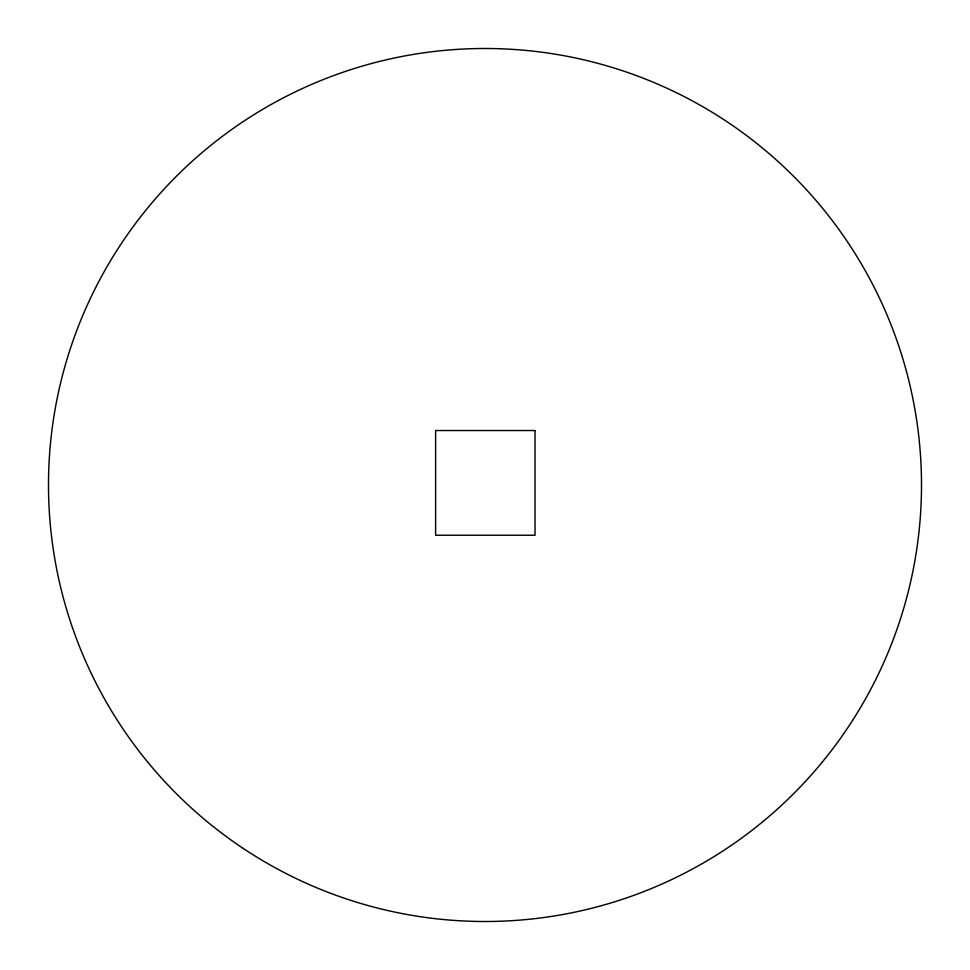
<?xml version="1.0" encoding="UTF-8"?>
<svg xmlns="http://www.w3.org/2000/svg" width="970" height="970" viewBox="0 0 970 970"><rect width="100%" height="100%" fill="white"/><g stroke="black" fill="none" stroke-linecap="round" stroke-linejoin="round"><path stroke-width="1.45" d="M535.028 430.534L435.627 430.534L435.627 535.234L535.028 535.234L535.028 430.534M242.476 847.938A436.512 436.512 0 0 0 920.566 513.567A436.512 436.512 0 0 0 291.958 93.496A436.512 436.512 0 0 0 242.476 847.938"/></g></svg>
